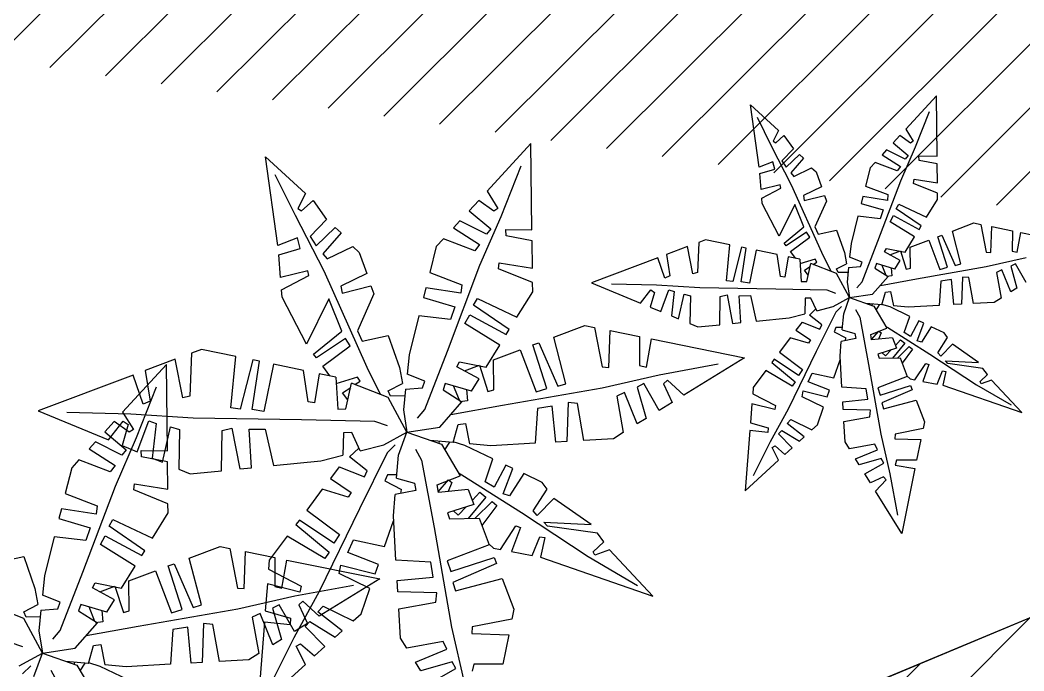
# Model space of a CAD drawing. Header units: millimetres. Extents: x 4686 to 9873, y 2010 to 4441.
# Drawn here: x 5636.8 to 5707.5, y 3791.4 to 3837.2 of the extents above; entities that cross this region are included whole.
import ezdxf

# ---------------------------------------------------------------- set-up
doc = ezdxf.new("R2010")
doc.units = ezdxf.units.MM
doc.layers.add('PALMA_pianta - trees palm', color=104, linetype='Continuous', lineweight=25)
doc.layers.add('SEZIONI_medie_small_section', color=2, linetype='Continuous', lineweight=25)
doc.layers.add('vetro', color=140, linetype='Continuous')

msp = doc.modelspace()

# ---------------------------------------------------------------- hatches: boundary and pattern name
at = {"layer": 'SEZIONI_medie_small_section'}
h = msp.add_hatch(dxfattribs=at)
h.set_pattern_fill('ANSI31', color=256)
h.paths.add_polyline_path([(5605.873, 3687.353), (6686.151, 4139.703), (6686.151, 4167.28), (6596.665, 4167.28), (5605.873, 3752.401)])
edge = h.paths.add_edge_path(flags=17)
edge.add_line((5967.263, 3838.679), (6038.907, 3868.679))
edge.add_line((6406.528, 3838.679), (5967.263, 3838.679))
edge.add_line((6038.907, 3868.679), (6436.528, 3868.679))
edge.add_line((5605.885, 3838.679), (5811.919, 3838.679))
edge.add_line((5811.919, 3838.679), (5883.242, 3868.545))
edge.add_line((5883.242, 3868.545), (5605.885, 3868.545))
edge.add_line((5605.885, 3868.545), (5605.885, 3838.679))
edge.add_line((6116.528, 3764.463), (6126.528, 3764.463))
edge.add_line((6116.528, 3838.679), (6116.528, 3764.463))
edge.add_line((6126.528, 3764.463), (6126.528, 3838.679))
h = msp.add_hatch(dxfattribs=at)
h.set_pattern_fill('ANSI31', color=256)
edge = h.paths.add_edge_path()
edge.add_line((5286.528, 3553.632), (5316.528, 3566.194))
edge.add_line((5286.528, 3553.632), (5286.528, 3088.679))
edge.add_line((5316.528, 3118.679), (5316.528, 3566.194))
edge.add_line((5686.528, 3118.679), (5316.528, 3118.679))
edge.add_line((5286.528, 3088.679), (5716.528, 3088.679))
edge.add_line((5716.528, 3088.679), (5716.528, 3208.679))
edge.add_line((5686.528, 3213.679), (5686.528, 3118.679))
edge.add_line((6116.528, 3213.679), (5686.528, 3213.679))
edge.add_line((5716.528, 3208.679), (6086.528, 3208.679))
edge.add_line((6116.528, 3118.679), (6116.528, 3213.679))
edge.add_line((6086.528, 3208.679), (6086.528, 3088.679))
edge.add_line((6436.528, 3088.679), (6116.528, 3088.679))
edge.add_line((6086.528, 3088.679), (6116.528, 3088.679))
edge.add_line((6116.528, 3118.679), (6406.528, 3118.679))
edge.add_line((6406.528, 3118.679), (6406.528, 3838.679))
edge.add_line((6436.528, 3868.679), (6436.528, 3088.679))

# ---------------------------------------------------------------- linework, layer by layer
at = {"layer": 'PALMA_pianta - trees palm'}
for p, q in [((5701.329, 3831.897), (5699.176, 3829.549)), ((5701.379, 3827.648), (5701.329, 3831.897)), ((5688.863, 3826.875), (5688.239, 3831.246)), ((5688.239, 3831.246), (5690.217, 3829.443)), ((5689.733, 3828.343), (5688.729, 3830.361)), ((5699.866, 3828.297), (5700.843, 3830.796)), ((5699.176, 3829.549), (5699.705, 3828.699)), ((5690.217, 3829.443), (5689.838, 3828.692)), ((5690.018, 3828.589), (5690.601, 3829.093)), ((5690.601, 3829.093), (5691.26, 3828.15)), ((5698.758, 3829.093), (5698.294, 3828.588)), ((5699.502, 3828.557), (5698.758, 3829.093)), ((5672.783, 3828.527), (5669.707, 3825.174)), ((5672.855, 3822.458), (5672.783, 3828.527)), ((5691.137, 3825.604), (5689.733, 3828.343)), ((5689.838, 3828.692), (5690.018, 3828.589)), ((5691.26, 3828.15), (5690.444, 3827.323)), ((5697.83, 3828.082), (5697.521, 3827.745)), ((5699.141, 3827.427), (5697.83, 3828.082)), ((5698.294, 3828.588), (5699.349, 3827.693)), ((5698.818, 3825.899), (5699.866, 3828.297)), ((5699.705, 3828.699), (5699.502, 3828.557)), ((5654.974, 3821.353), (5654.083, 3827.597)), ((5654.083, 3827.597), (5656.908, 3825.022)), ((5690.752, 3826.858), (5691.686, 3827.762)), ((5691.97, 3827.503), (5691.074, 3826.457)), ((5691.686, 3827.762), (5691.97, 3827.503)), ((5691.686, 3827.762), (5691.97, 3827.503)), ((5697.521, 3827.745), (5698.802, 3826.917)), ((5699.349, 3827.693), (5699.141, 3827.427)), ((5700.093, 3827.668), (5701.379, 3827.648)), ((5700.108, 3827.345), (5700.093, 3827.668)), ((5670.692, 3823.384), (5672.088, 3826.955)), ((5689.823, 3827.246), (5688.863, 3826.875)), ((5688.898, 3826.419), (5689.95, 3826.717)), ((5689.95, 3826.717), (5689.823, 3827.246)), ((5690.444, 3827.323), (5690.752, 3826.858)), ((5691.294, 3826.211), (5692.544, 3826.826)), ((5692.544, 3826.826), (5692.868, 3826.531)), ((5696.667, 3826.814), (5696.344, 3825.536)), ((5697.02, 3827.199), (5696.667, 3826.814)), ((5698.568, 3826.603), (5697.02, 3827.199)), ((5698.802, 3826.917), (5698.568, 3826.603)), ((5701.386, 3827.104), (5700.108, 3827.345)), ((5701.402, 3825.762), (5701.386, 3827.104)), ((5656.217, 3823.451), (5654.782, 3826.333)), ((5688.986, 3825.295), (5688.898, 3826.419)), ((5691.074, 3826.457), (5691.294, 3826.211)), ((5692.868, 3826.531), (5693.234, 3825.485)), ((5699.731, 3825.719), (5699.766, 3826.016)), ((5699.766, 3826.016), (5701.402, 3825.762)), ((5690.336, 3825.63), (5688.986, 3825.295)), ((5689.033, 3824.69), (5690.387, 3825.385)), ((5690.387, 3825.385), (5690.336, 3825.63)), ((5693.254, 3820.858), (5691.137, 3825.604)), ((5693.234, 3825.485), (5691.964, 3824.866)), ((5696.344, 3825.536), (5697.916, 3824.936)), ((5697.212, 3821.658), (5698.818, 3825.899)), ((5701.41, 3825.04), (5699.731, 3825.719)), ((5656.908, 3825.022), (5656.366, 3823.949)), ((5669.707, 3825.174), (5670.463, 3823.959)), ((5689.062, 3824.318), (5689.033, 3824.69)), ((5691.964, 3824.866), (5692.028, 3824.517)), ((5692.028, 3824.517), (5693.447, 3824.877)), ((5693.447, 3824.877), (5693.585, 3824.482)), ((5693.447, 3824.877), (5693.585, 3824.482)), ((5696.157, 3824.792), (5696.035, 3824.309)), ((5696.157, 3824.792), (5696.035, 3824.309)), ((5697.878, 3824.515), (5696.157, 3824.792)), ((5697.916, 3824.936), (5697.878, 3824.515)), ((5700.639, 3823.333), (5701.416, 3824.595)), ((5701.416, 3824.595), (5701.41, 3825.04)), ((5656.366, 3823.949), (5656.625, 3823.801)), ((5656.625, 3823.801), (5657.457, 3824.521)), ((5657.457, 3824.521), (5658.398, 3823.174)), ((5669.109, 3824.522), (5668.446, 3823.799)), ((5670.172, 3823.756), (5669.109, 3824.522)), ((5670.463, 3823.959), (5670.172, 3823.756)), ((5690.261, 3822.003), (5689.062, 3824.318)), ((5691.368, 3824.246), (5690.261, 3822.003)), ((5692.003, 3822.656), (5691.368, 3824.246)), ((5693.585, 3824.482), (5692.779, 3822.668)), ((5696.035, 3824.309), (5697.582, 3823.855)), ((5697.582, 3823.855), (5697.363, 3823.217)), ((5698.504, 3823.923), (5698.689, 3824.264)), ((5700.263, 3822.722), (5698.504, 3823.923)), ((5698.689, 3824.264), (5700.639, 3823.333)), ((5658.223, 3819.537), (5656.217, 3823.451)), ((5658.398, 3823.174), (5657.232, 3821.993)), ((5668.446, 3823.799), (5669.954, 3822.522)), ((5669.195, 3819.958), (5670.692, 3823.384)), ((5695.808, 3823.409), (5695.32, 3821.479)), ((5697.363, 3823.217), (5695.808, 3823.409)), ((5698.077, 3823.019), (5698.315, 3823.458)), ((5698.315, 3823.458), (5700.115, 3822.481)), ((5657.672, 3821.329), (5659.006, 3822.62)), ((5659.006, 3822.62), (5659.412, 3822.25)), ((5659.006, 3822.62), (5659.412, 3822.25)), ((5667.784, 3823.077), (5667.342, 3822.595)), ((5667.784, 3823.077), (5667.342, 3822.595)), ((5667.342, 3822.595), (5669.172, 3821.413)), ((5669.657, 3822.142), (5667.784, 3823.077)), ((5669.954, 3822.522), (5669.657, 3822.142)), ((5671.017, 3822.486), (5672.855, 3822.458)), ((5671.038, 3822.024), (5671.017, 3822.486)), ((5690.621, 3821.52), (5692.003, 3822.656)), ((5692.779, 3822.668), (5693.011, 3822.151)), ((5693.011, 3822.151), (5694.297, 3822.428)), ((5694.297, 3822.428), (5694.85, 3820.85)), ((5699.794, 3821.96), (5698.077, 3823.019)), ((5700.115, 3822.481), (5700.263, 3822.722)), ((5700.115, 3822.481), (5700.263, 3822.722)), ((5702.455, 3822.358), (5703.979, 3822.935)), ((5703.979, 3822.935), (5704.458, 3822.837)), ((5704.458, 3822.837), (5704.844, 3820.882)), ((5705.171, 3820.858), (5705.237, 3822.678)), ((5705.237, 3822.678), (5706.683, 3822.383)), ((5656.345, 3821.883), (5654.974, 3821.353)), ((5656.526, 3821.127), (5656.345, 3821.883)), ((5657.232, 3821.993), (5657.672, 3821.329)), ((5659.412, 3822.25), (5658.133, 3820.756)), ((5666.627, 3821.816), (5666.122, 3821.266)), ((5668.838, 3820.964), (5666.627, 3821.816)), ((5672.864, 3821.68), (5671.038, 3822.024)), ((5685.085, 3821.751), (5684.596, 3821.567)), ((5686.792, 3821.399), (5685.085, 3821.751)), ((5692.196, 3822.281), (5690.763, 3821.329)), ((5691.071, 3820.917), (5692.428, 3821.932)), ((5692.428, 3821.932), (5692.196, 3822.281)), ((5699.123, 3820.87), (5699.794, 3821.96)), ((5699.479, 3821.231), (5700.796, 3821.73)), ((5700.796, 3821.73), (5701.584, 3819.655)), ((5701.426, 3821.968), (5701.717, 3822.079)), ((5701.426, 3821.968), (5701.717, 3822.079)), ((5702.107, 3819.821), (5701.426, 3821.968)), ((5701.717, 3822.079), (5702.649, 3819.929)), ((5703.056, 3820.058), (5702.455, 3822.358)), ((5706.683, 3822.383), (5706.678, 3820.952)), ((5707.025, 3820.869), (5707.27, 3822.263)), ((5707.27, 3822.263), (5711.849, 3821.327)), ((5655.024, 3820.702), (5656.526, 3821.127)), ((5658.447, 3820.404), (5660.232, 3821.283)), ((5660.232, 3821.283), (5660.695, 3820.861)), ((5666.122, 3821.266), (5665.662, 3819.44)), ((5669.172, 3821.413), (5668.838, 3820.964)), ((5672.886, 3819.763), (5672.864, 3821.68)), ((5683.801, 3821.268), (5682.323, 3820.712)), ((5684.176, 3819.357), (5683.801, 3821.268)), ((5684.596, 3821.567), (5684.518, 3819.438)), ((5686.544, 3818.869), (5686.792, 3821.399)), ((5687.617, 3821.228), (5686.996, 3818.802)), ((5687.586, 3818.779), (5687.943, 3821.161)), ((5687.943, 3821.161), (5687.617, 3821.228)), ((5687.943, 3821.161), (5687.617, 3821.228)), ((5688.649, 3821.015), (5688.167, 3818.692)), ((5690.123, 3820.711), (5688.649, 3821.015)), ((5690.763, 3821.329), (5690.621, 3821.52)), ((5690.763, 3821.329), (5690.621, 3821.52)), ((5695.32, 3821.479), (5695.224, 3820.532)), ((5696.098, 3818.79), (5697.212, 3821.658)), ((5697.683, 3820.897), (5697.816, 3821.141)), ((5697.816, 3821.141), (5699.123, 3820.87)), ((5699.5, 3819.762), (5699.479, 3821.231)), ((5655.149, 3819.096), (5655.024, 3820.702)), ((5658.133, 3820.756), (5658.447, 3820.404)), ((5660.695, 3820.861), (5661.218, 3819.368)), ((5681.724, 3820.487), (5677.048, 3818.727)), ((5682.218, 3819.057), (5681.724, 3820.487)), ((5682.323, 3820.712), (5682.57, 3819.202)), ((5690.348, 3819.157), (5690.123, 3820.711)), ((5690.889, 3820.553), (5690.67, 3819.108)), ((5691.717, 3820.382), (5690.889, 3820.553)), ((5691.425, 3820.442), (5691.071, 3820.917)), ((5692.787, 3820.38), (5691.714, 3820.055)), ((5691.717, 3820.382), (5691.812, 3818.805)), ((5692.916, 3820.186), (5692.787, 3820.38)), ((5693.915, 3819.523), (5693.254, 3820.858)), ((5694.85, 3820.85), (5695.002, 3820.065)), ((5696.095, 3820.181), (5695.224, 3820.532)), ((5698.775, 3820.303), (5697.683, 3820.897)), ((5698.055, 3820.692), (5698.795, 3820.972)), ((5698.398, 3819.69), (5698.775, 3820.303)), ((5698.795, 3820.972), (5699.21, 3819.67)), ((5704.844, 3820.882), (5705.171, 3820.858)), ((5704.848, 3819.858), (5707.656, 3820.493)), ((5706.678, 3820.952), (5707.025, 3820.869)), ((5666.901, 3813.899), (5669.195, 3819.958)), ((5670.499, 3819.702), (5670.549, 3820.125)), ((5672.899, 3818.731), (5670.499, 3819.702)), ((5670.549, 3820.125), (5672.886, 3819.763)), ((5692.047, 3819.608), (5692.447, 3819.874)), ((5692.309, 3819.257), (5692.047, 3819.608)), ((5692.209, 3818.811), (5692.493, 3820.079)), ((5694.301, 3819.372), (5692.493, 3820.079)), ((5692.658, 3820.014), (5692.916, 3820.186)), ((5694.299, 3819.706), (5695.002, 3820.065)), ((5694.415, 3819.447), (5694.299, 3819.706)), ((5695.148, 3819.793), (5695.044, 3818.774)), ((5695.148, 3819.793), (5695.985, 3819.862)), ((5695.985, 3819.862), (5696.095, 3820.181)), ((5697.11, 3820.072), (5697, 3819.753)), ((5697, 3819.753), (5697.931, 3819.158)), ((5698.398, 3819.69), (5697.11, 3820.072)), ((5697.804, 3819.239), (5697.521, 3819.95)), ((5698.146, 3819.765), (5698.2, 3819.221)), ((5699.21, 3819.67), (5699.5, 3819.762)), ((5699.934, 3819.003), (5704.848, 3819.858)), ((5701.584, 3819.655), (5702.107, 3819.821)), ((5702.649, 3819.929), (5703.056, 3820.058)), ((5705.945, 3819.63), (5705.557, 3819.442)), ((5706.573, 3818.074), (5705.945, 3819.63)), ((5706.897, 3820.06), (5706.567, 3819.891)), ((5706.567, 3819.891), (5707.002, 3818.338)), ((5707.644, 3818.735), (5706.897, 3820.06)), ((5657.078, 3819.575), (5655.149, 3819.096)), ((5655.216, 3818.232), (5657.151, 3819.224)), ((5657.151, 3819.224), (5657.078, 3819.575)), ((5661.246, 3812.757), (5658.223, 3819.537)), ((5661.218, 3819.368), (5659.403, 3818.482)), ((5665.662, 3819.44), (5667.907, 3818.583)), ((5682.57, 3819.202), (5682.218, 3819.057)), ((5684.518, 3819.438), (5684.176, 3819.357)), ((5690.67, 3819.108), (5690.348, 3819.157)), ((5695.219, 3817.676), (5694.301, 3819.372)), ((5695.12, 3819.453), (5694.415, 3819.447)), ((5696.841, 3817.918), (5697.931, 3819.158)), ((5697.385, 3818.537), (5699.934, 3819.003)), ((5698.2, 3819.221), (5697.832, 3819.169)), ((5702.384, 3818.948), (5701.649, 3818.842)), ((5702.554, 3817.181), (5702.384, 3818.948)), ((5703.159, 3819.129), (5703.101, 3817.213)), ((5703.622, 3819.084), (5703.159, 3819.129)), ((5703.944, 3817.262), (5703.622, 3819.084)), ((5705.557, 3819.442), (5705.881, 3817.647)), ((5655.258, 3817.7), (5655.216, 3818.232)), ((5659.403, 3818.482), (5659.495, 3817.984)), ((5659.495, 3817.984), (5661.522, 3818.498)), ((5661.522, 3818.498), (5661.719, 3817.935)), ((5661.522, 3818.498), (5661.719, 3817.935)), ((5665.393, 3818.377), (5665.219, 3817.688)), ((5665.393, 3818.377), (5665.219, 3817.688)), ((5667.852, 3817.982), (5665.393, 3818.377)), ((5667.907, 3818.583), (5667.852, 3817.982)), ((5672.906, 3818.096), (5672.899, 3818.731)), ((5677.048, 3818.727), (5680.506, 3817.288)), ((5681.615, 3818.553), (5678.459, 3818.631)), ((5680.506, 3817.288), (5681.234, 3818.214)), ((5681.234, 3818.214), (5681.472, 3818.046)), ((5684.686, 3818.356), (5681.615, 3818.553)), ((5681.924, 3816.698), (5682.489, 3818.224)), ((5682.489, 3818.224), (5682.866, 3818.101)), ((5690.019, 3818.282), (5684.686, 3818.356)), ((5686.996, 3818.802), (5686.544, 3818.869)), ((5688.167, 3818.692), (5687.586, 3818.779)), ((5693.635, 3818.201), (5690.019, 3818.282)), ((5691.812, 3818.805), (5692.209, 3818.811)), ((5694.261, 3817.975), (5693.635, 3818.201)), ((5695.044, 3818.774), (5695.219, 3817.676)), ((5695.736, 3818.355), (5696.098, 3818.79)), ((5701.649, 3818.842), (5701.534, 3817.123)), ((5707.002, 3818.338), (5706.573, 3818.074)), ((5707.002, 3818.338), (5706.573, 3818.074)), ((5656.97, 3814.392), (5655.258, 3817.7)), ((5658.552, 3817.597), (5656.97, 3814.392)), ((5659.459, 3815.326), (5658.552, 3817.597)), ((5661.719, 3817.935), (5660.568, 3815.343)), ((5665.219, 3817.688), (5667.43, 3817.038)), ((5668.747, 3817.136), (5669.011, 3817.624)), ((5669.011, 3817.624), (5671.797, 3816.293)), ((5671.797, 3816.293), (5672.906, 3818.096)), ((5681.472, 3818.046), (5681.178, 3817.008)), ((5682.866, 3818.101), (5682.669, 3816.388)), ((5683.165, 3816.182), (5683.566, 3817.93)), ((5683.566, 3817.93), (5684.008, 3817.797)), ((5684.008, 3817.797), (5683.969, 3815.847)), ((5686.079, 3815.767), (5686.112, 3817.746)), ((5686.112, 3817.746), (5686.592, 3817.872)), ((5686.592, 3817.872), (5686.977, 3815.858)), ((5687.441, 3817.81), (5688.234, 3817.823)), ((5687.559, 3815.917), (5687.441, 3817.81)), ((5688.234, 3817.823), (5688.646, 3816.027)), ((5692.099, 3817.639), (5692.06, 3816.535)), ((5692.496, 3817.646), (5692.099, 3817.639)), ((5692.907, 3816.748), (5692.496, 3817.646)), ((5694.075, 3817.041), (5695.219, 3817.676)), ((5694.804, 3816.526), (5695.219, 3817.676)), ((5695.219, 3817.676), (5696.841, 3817.918)), ((5695.219, 3817.676), (5696.921, 3817.082)), ((5697.492, 3817.16), (5697.739, 3818.05)), ((5697.739, 3818.05), (5698.107, 3818.102)), ((5698.107, 3818.102), (5698.306, 3817.088)), ((5705.881, 3817.647), (5705.391, 3817.345)), ((5667.43, 3817.038), (5667.116, 3816.127)), ((5671.26, 3815.421), (5668.747, 3817.136)), ((5681.178, 3817.008), (5681.924, 3816.698)), ((5692.846, 3816.88), (5692.388, 3816.445)), ((5692.907, 3816.748), (5694.075, 3817.041)), ((5694.644, 3817.046), (5694.244, 3816.647)), ((5695.638, 3816.836), (5695.94, 3816.293)), ((5697.492, 3817.16), (5696.37, 3817.258)), ((5696.804, 3817.22), (5696.793, 3817.126)), ((5696.921, 3817.082), (5697.842, 3815.519)), ((5697.085, 3816.802), (5697.331, 3817.174)), ((5698.071, 3817.018), (5697.502, 3817.195)), ((5699.451, 3816.356), (5698.071, 3817.018)), ((5699.348, 3816.997), (5698.306, 3817.088)), ((5701.534, 3817.123), (5699.348, 3816.997)), ((5703.101, 3817.213), (5702.554, 3817.181)), ((5703.101, 3817.213), (5702.554, 3817.181)), ((5705.391, 3817.345), (5703.944, 3817.262)), ((5664.895, 3816.401), (5664.199, 3813.644)), ((5667.116, 3816.127), (5664.895, 3816.401)), ((5668.136, 3815.844), (5668.476, 3816.471)), ((5668.476, 3816.471), (5671.048, 3815.076)), ((5682.669, 3816.388), (5683.165, 3816.182)), ((5682.669, 3816.388), (5683.165, 3816.182)), ((5688.646, 3816.027), (5690.975, 3816.262)), ((5690.975, 3816.262), (5692.06, 3816.535)), ((5693.261, 3815.77), (5692.388, 3816.445)), ((5694.244, 3816.647), (5692.878, 3813.894)), ((5694.708, 3815.405), (5694.804, 3816.526)), ((5695.94, 3816.293), (5696.553, 3812.969)), ((5699.069, 3815.213), (5699.451, 3816.356)), ((5670.59, 3814.331), (5668.136, 3815.844)), ((5671.048, 3815.076), (5671.26, 3815.421)), ((5671.048, 3815.076), (5671.26, 3815.421)), ((5674.39, 3814.9), (5676.568, 3815.724)), ((5676.568, 3815.724), (5677.253, 3815.584)), ((5677.253, 3815.584), (5677.803, 3812.791)), ((5678.271, 3812.757), (5678.365, 3815.357)), ((5678.365, 3815.357), (5680.431, 3814.935)), ((5683.969, 3815.847), (5684.536, 3815.611)), ((5684.536, 3815.611), (5686.079, 3815.767)), ((5686.977, 3815.858), (5687.559, 3815.917)), ((5686.977, 3815.858), (5687.559, 3815.917)), ((5691.875, 3815.958), (5691.445, 3815.382)), ((5691.445, 3815.382), (5692.477, 3814.694)), ((5691.875, 3815.958), (5693.123, 3815.462)), ((5693.123, 3815.462), (5693.261, 3815.77)), ((5694.261, 3815.57), (5694.123, 3815.263)), ((5694.722, 3815.566), (5694.261, 3815.57)), ((5694.708, 3815.405), (5695.597, 3815.159)), ((5696.715, 3815.068), (5697.842, 3815.519)), ((5697.754, 3815.669), (5697.916, 3815.565)), ((5697.916, 3815.565), (5700.868, 3813.706)), ((5700.095, 3816.047), (5699.516, 3814.949)), ((5699.969, 3814.626), (5700.44, 3815.881)), ((5700.44, 3815.881), (5700.095, 3816.047)), ((5700.44, 3815.881), (5700.095, 3816.047)), ((5700.973, 3815.626), (5700.28, 3814.532)), ((5701.887, 3815.187), (5700.973, 3815.626)), ((5657.485, 3813.703), (5659.459, 3815.326)), ((5659.735, 3814.79), (5657.688, 3813.431)), ((5660.067, 3814.291), (5659.735, 3814.79)), ((5660.568, 3815.343), (5660.899, 3814.604)), ((5660.899, 3814.604), (5662.737, 3815)), ((5662.737, 3815), (5663.526, 3812.746)), ((5675.25, 3811.615), (5674.39, 3814.9)), ((5680.431, 3814.935), (5680.424, 3812.891)), ((5680.919, 3812.773), (5681.269, 3814.764)), ((5681.269, 3814.764), (5687.811, 3813.428)), ((5691.047, 3814.85), (5690.282, 3813.826)), ((5692.324, 3814.463), (5691.047, 3814.85)), ((5692.477, 3814.694), (5692.324, 3814.463)), ((5694.123, 3815.263), (5694.958, 3814.835)), ((5695.65, 3814.792), (5694.638, 3814.592)), ((5694.921, 3814.648), (5694.958, 3814.835)), ((5695.597, 3815.159), (5695.65, 3814.792)), ((5696.768, 3814.701), (5696.715, 3815.068)), ((5696.765, 3814.724), (5697.27, 3815.326)), ((5698.237, 3814.849), (5696.768, 3814.701)), ((5697.434, 3815.189), (5697.246, 3814.749)), ((5697.27, 3815.326), (5697.434, 3815.189)), ((5698.237, 3814.849), (5698.519, 3814.11)), ((5698.442, 3814.312), (5698.81, 3814.705)), ((5698.81, 3814.705), (5699.105, 3814.458)), ((5699.516, 3814.949), (5699.069, 3815.213)), ((5701.437, 3813.786), (5702.123, 3814.862)), ((5702.123, 3814.862), (5701.887, 3815.187)), ((5649.577, 3814.033), (5648.878, 3813.77)), ((5652.015, 3813.53), (5649.577, 3814.033)), ((5658.127, 3812.842), (5660.067, 3814.291)), ((5669.631, 3812.774), (5670.59, 3814.331)), ((5670.139, 3813.29), (5672.021, 3814.003)), ((5672.021, 3814.003), (5673.146, 3811.038)), ((5672.921, 3814.343), (5673.337, 3814.501)), ((5672.921, 3814.343), (5673.337, 3814.501)), ((5673.894, 3811.276), (5672.921, 3814.343)), ((5673.337, 3814.501), (5674.668, 3811.43)), ((5694.548, 3813.55), (5694.638, 3814.592)), ((5698.519, 3814.11), (5697.219, 3813.693)), ((5697.749, 3813.572), (5698.139, 3813.988)), ((5699.105, 3814.458), (5698.234, 3813.418)), ((5698.584, 3813.424), (5699.426, 3814.244)), ((5699.655, 3814.052), (5698.915, 3813.069)), ((5699.426, 3814.244), (5699.655, 3814.052)), ((5700.28, 3814.532), (5699.969, 3814.626)), ((5702.458, 3814.401), (5701.638, 3813.562)), ((5704.302, 3813.108), (5702.458, 3814.401)), ((5704.302, 3813.108), (5702.458, 3814.401)), ((5647.742, 3813.342), (5645.632, 3812.548)), ((5648.279, 3810.613), (5647.742, 3813.342)), ((5648.878, 3813.77), (5648.767, 3810.728)), ((5651.661, 3809.916), (5652.015, 3813.53)), ((5653.194, 3813.286), (5652.306, 3809.82)), ((5653.66, 3813.19), (5653.194, 3813.286)), ((5653.66, 3813.19), (5653.194, 3813.286)), ((5657.688, 3813.431), (5657.485, 3813.703)), ((5657.688, 3813.431), (5657.485, 3813.703)), ((5664.199, 3813.644), (5664.06, 3812.292)), ((5665.31, 3809.803), (5666.901, 3813.899)), ((5670.17, 3811.192), (5670.139, 3813.29)), ((5687.811, 3813.428), (5683.55, 3810.8)), ((5689.915, 3813.336), (5689.746, 3813.11)), ((5689.915, 3813.336), (5689.746, 3813.11)), ((5691.619, 3812.202), (5689.915, 3813.336)), ((5690.282, 3813.826), (5691.895, 3812.618)), ((5692.878, 3813.894), (5690.898, 3809.819)), ((5694.118, 3812.025), (5694.563, 3813.295)), ((5694.678, 3811.366), (5694.548, 3813.55)), ((5697.219, 3813.693), (5697.311, 3813.403)), ((5697.311, 3813.403), (5698.779, 3813.427)), ((5697.517, 3813.789), (5697.749, 3813.572)), ((5698.779, 3813.427), (5699.279, 3812.112)), ((5700.868, 3813.706), (5704.152, 3811.54)), ((5701.638, 3813.562), (5701.437, 3813.786)), ((5647.113, 3812.96), (5644.037, 3809.606)), ((5645.632, 3812.548), (5645.983, 3810.392)), ((5647.184, 3806.89), (5647.113, 3812.96)), ((5653.15, 3809.787), (5653.66, 3813.19)), ((5654.668, 3812.982), (5653.979, 3809.663)), ((5656.774, 3812.547), (5654.668, 3812.982)), ((5657.095, 3810.327), (5656.774, 3812.547)), ((5658.633, 3812.163), (5658.127, 3812.842)), ((5662.191, 3810.85), (5661.246, 3812.757)), ((5663.526, 3812.746), (5663.743, 3811.625)), ((5667.575, 3812.813), (5667.763, 3813.161)), ((5669.134, 3811.965), (5667.575, 3812.813)), ((5667.763, 3813.161), (5669.631, 3812.774)), ((5668.105, 3812.52), (5669.162, 3812.92)), ((5669.162, 3812.92), (5669.755, 3811.06)), ((5677.803, 3812.791), (5678.271, 3812.757)), ((5680.424, 3812.891), (5680.919, 3812.773)), ((5681.821, 3812.236), (5685.968, 3813.003)), ((5689.317, 3812.536), (5688.431, 3811.35)), ((5691.173, 3811.434), (5689.317, 3812.536)), ((5689.746, 3813.11), (5691.388, 3811.756)), ((5691.895, 3812.618), (5691.619, 3812.202)), ((5696.553, 3812.969), (5697.417, 3808.06)), ((5699.824, 3811.882), (5700.593, 3813.045)), ((5700.811, 3812.973), (5700.37, 3811.778)), ((5700.593, 3813.045), (5700.811, 3812.973)), ((5701.971, 3813.228), (5704.302, 3813.108)), ((5702.14, 3813.03), (5701.971, 3813.228)), ((5704.612, 3812.681), (5702.14, 3813.03)), ((5704.922, 3812.254), (5704.612, 3812.681)), ((5644.776, 3812.227), (5638.095, 3809.713)), ((5645.481, 3810.184), (5644.776, 3812.227)), ((5657.868, 3812.321), (5657.556, 3810.258)), ((5659.052, 3812.077), (5657.868, 3812.321)), ((5660.58, 3812.074), (5659.046, 3811.61)), ((5659.052, 3812.077), (5659.187, 3809.824)), ((5660.764, 3811.797), (5660.58, 3812.074)), ((5665.305, 3811.79), (5664.06, 3812.292)), ((5668.595, 3811.089), (5669.134, 3811.965)), ((5677.81, 3811.329), (5681.821, 3812.236)), ((5682.395, 3811.869), (5682.116, 3811.597)), ((5683.55, 3810.8), (5682.395, 3811.869)), ((5692.311, 3811.741), (5692.588, 3812.356)), ((5692.588, 3812.356), (5694.118, 3812.025)), ((5699.279, 3812.112), (5697.208, 3811.322)), ((5699.262, 3812.157), (5699.488, 3811.946)), ((5699.488, 3811.946), (5699.824, 3811.882)), ((5701.384, 3811.585), (5701.761, 3812.512)), ((5701.761, 3812.512), (5702.007, 3812.473)), ((5702.007, 3812.473), (5701.795, 3811.507)), ((5704.405, 3811.775), (5704.922, 3812.254)), ((5705.202, 3811.869), (5704.481, 3811.6)), ((5707.345, 3809.58), (5705.202, 3811.869)), ((5645.022, 3807.817), (5646.418, 3811.388)), ((5659.523, 3810.971), (5660.094, 3811.351)), ((5659.754, 3809.833), (5660.16, 3811.644)), ((5662.742, 3810.634), (5660.16, 3811.644)), ((5660.395, 3811.552), (5660.764, 3811.797)), ((5662.74, 3811.111), (5663.743, 3811.625)), ((5663.952, 3811.236), (5663.803, 3809.781)), ((5663.952, 3811.236), (5665.148, 3811.334)), ((5665.148, 3811.334), (5665.305, 3811.79)), ((5666.755, 3811.634), (5666.598, 3811.178)), ((5666.598, 3811.178), (5667.927, 3810.329)), ((5668.595, 3811.089), (5666.755, 3811.634)), ((5667.747, 3810.445), (5667.343, 3811.46)), ((5668.235, 3811.196), (5668.312, 3810.419)), ((5669.755, 3811.06), (5670.17, 3811.192)), ((5670.789, 3810.107), (5677.81, 3811.329)), ((5673.146, 3811.038), (5673.894, 3811.276)), ((5674.668, 3811.43), (5675.25, 3811.615)), ((5680.737, 3811.617), (5680.265, 3811.376)), ((5680.265, 3811.376), (5680.886, 3809.158)), ((5681.804, 3809.724), (5680.737, 3811.617)), ((5682.116, 3811.597), (5682.722, 3810.29)), ((5688.431, 3811.35), (5688.396, 3810.907)), ((5691.388, 3811.756), (5691.173, 3811.434)), ((5693.81, 3811.15), (5692.311, 3811.741)), ((5693.646, 3810.681), (5693.81, 3811.15)), ((5693.646, 3810.681), (5693.81, 3811.15)), ((5696.396, 3811.254), (5694.678, 3811.366)), ((5696.503, 3810.52), (5696.396, 3811.254)), ((5697.208, 3811.322), (5697.375, 3810.799)), ((5697.375, 3810.799), (5699.519, 3811.484)), ((5699.629, 3811.193), (5697.483, 3810.258)), ((5699.519, 3811.484), (5699.629, 3811.193)), ((5699.519, 3811.484), (5699.629, 3811.193)), ((5700.37, 3811.778), (5701.384, 3811.585)), ((5701.795, 3811.507), (5707.345, 3809.58)), ((5704.152, 3811.54), (5706.59, 3810.116)), ((5704.481, 3811.6), (5704.405, 3811.775)), ((5648.767, 3810.728), (5648.279, 3810.613)), ((5659.897, 3810.47), (5659.523, 3810.971)), ((5662.905, 3810.742), (5662.74, 3811.111)), ((5664.054, 3808.211), (5662.742, 3810.634)), ((5663.913, 3810.75), (5662.905, 3810.742)), ((5668.312, 3810.419), (5667.787, 3810.344)), ((5679.377, 3811.002), (5678.822, 3810.735)), ((5678.822, 3810.735), (5679.285, 3808.17)), ((5680.275, 3808.78), (5679.377, 3811.002)), ((5688.396, 3810.907), (5690.006, 3810.08)), ((5691.882, 3810.696), (5691.958, 3811.111)), ((5693.392, 3809.957), (5691.882, 3810.696)), ((5691.958, 3811.111), (5693.646, 3810.681)), ((5694.739, 3810.347), (5696.503, 3810.52)), ((5697.613, 3809.851), (5699.91, 3810.456)), ((5699.91, 3810.456), (5700.489, 3808.935)), ((5638.095, 3809.713), (5643.036, 3807.657)), ((5645.983, 3810.392), (5645.481, 3810.184)), ((5652.306, 3809.82), (5651.661, 3809.916)), ((5653.979, 3809.663), (5653.15, 3809.787)), ((5657.556, 3810.258), (5657.095, 3810.327)), ((5659.187, 3809.824), (5659.754, 3809.833)), ((5663.803, 3809.781), (5664.054, 3808.211)), ((5664.793, 3809.182), (5665.31, 3809.803)), ((5666.371, 3808.558), (5667.927, 3810.329)), ((5667.148, 3809.442), (5670.789, 3810.107)), ((5673.24, 3809.878), (5673.076, 3807.421)), ((5674.29, 3810.028), (5673.24, 3809.878)), ((5674.533, 3807.505), (5674.29, 3810.028)), ((5675.397, 3810.288), (5675.313, 3807.55)), ((5676.057, 3810.223), (5675.397, 3810.288)), ((5676.517, 3807.619), (5676.057, 3810.223)), ((5682.722, 3810.29), (5681.804, 3809.724)), ((5688.34, 3810.188), (5688.234, 3808.851)), ((5689.945, 3809.788), (5688.34, 3810.188)), ((5690.898, 3809.819), (5689.639, 3807.528)), ((5690.006, 3810.08), (5689.945, 3809.788)), ((5692.956, 3808.715), (5693.392, 3809.957)), ((5694.771, 3809.802), (5694.739, 3810.347)), ((5694.771, 3809.802), (5694.739, 3810.347)), ((5696.686, 3809.747), (5694.771, 3809.802)), ((5696.641, 3809.285), (5696.686, 3809.747)), ((5697.483, 3810.258), (5697.613, 3809.851)), ((5644.619, 3809.464), (5640.112, 3809.575)), ((5644.037, 3809.606), (5644.793, 3808.392)), ((5649.006, 3809.183), (5644.619, 3809.464)), ((5645.06, 3806.815), (5645.868, 3808.994)), ((5645.868, 3808.994), (5646.407, 3808.819)), ((5656.625, 3809.077), (5649.006, 3809.183)), ((5661.791, 3808.961), (5656.625, 3809.077)), ((5680.886, 3809.158), (5680.275, 3808.78)), ((5680.886, 3809.158), (5680.275, 3808.78)), ((5690.822, 3808.804), (5691.084, 3809.096)), ((5691.084, 3809.096), (5692.569, 3808.363)), ((5694.821, 3808.96), (5696.641, 3809.285)), ((5643.439, 3808.955), (5642.776, 3808.232)), ((5643.036, 3807.657), (5644.075, 3808.98)), ((5644.502, 3808.189), (5643.439, 3808.955)), ((5644.416, 3808.74), (5643.996, 3807.258)), ((5644.075, 3808.98), (5644.416, 3808.74)), ((5644.793, 3808.392), (5644.502, 3808.189)), ((5646.407, 3808.819), (5646.125, 3806.372)), ((5646.834, 3806.077), (5647.407, 3808.574)), ((5647.407, 3808.574), (5648.038, 3808.385)), ((5648.038, 3808.385), (5647.982, 3805.599)), ((5650.997, 3805.485), (5651.043, 3808.311)), ((5651.043, 3808.311), (5651.73, 3808.491)), ((5651.73, 3808.491), (5652.279, 3805.615)), ((5652.942, 3808.403), (5654.076, 3808.422)), ((5653.111, 3805.699), (5652.942, 3808.403)), ((5654.076, 3808.422), (5654.663, 3805.856)), ((5662.685, 3808.639), (5661.791, 3808.961)), ((5664.054, 3808.211), (5666.371, 3808.558)), ((5667.301, 3807.474), (5667.654, 3808.745)), ((5667.654, 3808.745), (5668.179, 3808.82)), ((5668.179, 3808.82), (5668.463, 3807.372)), ((5688.192, 3808.309), (5687.859, 3804.078)), ((5689.47, 3808.173), (5688.192, 3808.309)), ((5688.234, 3808.851), (5689.485, 3808.496)), ((5689.485, 3808.496), (5689.47, 3808.173)), ((5690.208, 3808.081), (5690.438, 3808.327)), ((5690.438, 3808.327), (5691.684, 3807.558)), ((5692.023, 3807.866), (5690.822, 3808.804)), ((5692.569, 3808.363), (5692.956, 3808.715)), ((5694.907, 3807.514), (5694.821, 3808.96)), ((5700.392, 3808.456), (5698.44, 3808.067)), ((5700.489, 3808.935), (5700.392, 3808.456)), ((5642.776, 3808.232), (5644.284, 3806.955)), ((5643.525, 3804.391), (5645.022, 3807.817)), ((5659.597, 3808.159), (5659.541, 3806.582)), ((5660.164, 3808.168), (5659.597, 3808.159)), ((5660.751, 3806.886), (5660.164, 3808.168)), ((5662.42, 3807.305), (5664.054, 3808.211)), ((5663.461, 3806.569), (5664.054, 3808.211)), ((5664.054, 3808.211), (5666.485, 3807.362)), ((5667.301, 3807.474), (5665.698, 3807.615)), ((5678.586, 3807.739), (5676.517, 3807.619)), ((5679.285, 3808.17), (5678.586, 3807.739)), ((5691.177, 3807.097), (5690.208, 3808.081)), ((5691.684, 3807.558), (5692.023, 3807.866)), ((5691.684, 3807.558), (5692.023, 3807.866)), ((5697.417, 3808.06), (5698.056, 3805.257)), ((5698.44, 3808.067), (5698.416, 3807.74)), ((5698.416, 3807.74), (5700.235, 3807.678)), ((5700.235, 3807.678), (5699.942, 3806.232)), ((5642.113, 3807.51), (5641.672, 3807.028)), ((5642.113, 3807.51), (5641.672, 3807.028)), ((5641.672, 3807.028), (5643.502, 3805.846)), ((5643.987, 3806.575), (5642.113, 3807.51)), ((5644.284, 3806.955), (5643.987, 3806.575)), ((5643.996, 3807.258), (5645.06, 3806.815)), ((5645.347, 3806.919), (5647.184, 3806.89)), ((5645.367, 3806.457), (5645.347, 3806.919)), ((5660.664, 3807.075), (5660.01, 3806.453)), ((5660.751, 3806.886), (5662.42, 3807.305)), ((5663.232, 3807.312), (5662.661, 3806.741)), ((5664.652, 3807.012), (5665.084, 3806.235)), ((5666.319, 3807.56), (5666.303, 3807.426)), ((5666.485, 3807.362), (5667.801, 3805.13)), ((5666.72, 3806.963), (5667.071, 3807.494)), ((5668.128, 3807.272), (5667.315, 3807.525)), ((5670.1, 3806.325), (5668.128, 3807.272)), ((5669.953, 3807.241), (5668.463, 3807.372)), ((5673.076, 3807.421), (5669.953, 3807.241)), ((5675.313, 3807.55), (5674.533, 3807.505)), ((5675.313, 3807.55), (5674.533, 3807.505)), ((5689.639, 3807.528), (5688.442, 3805.129)), ((5689.763, 3807.113), (5689.978, 3807.236)), ((5690.213, 3806.219), (5689.763, 3807.113)), ((5689.978, 3807.236), (5690.67, 3806.635)), ((5690.67, 3806.635), (5691.177, 3807.097)), ((5695.209, 3807.025), (5694.907, 3807.514)), ((5697.002, 3807.352), (5695.209, 3807.025)), ((5695.638, 3806.334), (5697.19, 3806.964)), ((5697.19, 3806.964), (5697.002, 3807.352)), ((5640.957, 3806.249), (5640.452, 3805.699)), ((5643.168, 3805.397), (5640.957, 3806.249)), ((5647.194, 3806.113), (5645.367, 3806.457)), ((5646.125, 3806.372), (5646.834, 3806.077)), ((5646.125, 3806.372), (5646.834, 3806.077)), ((5654.663, 3805.856), (5657.99, 3806.192)), ((5657.99, 3806.192), (5659.541, 3806.582)), ((5661.256, 3805.489), (5660.01, 3806.453)), ((5662.661, 3806.741), (5660.71, 3802.809)), ((5663.324, 3804.967), (5663.461, 3806.569)), ((5665.084, 3806.235), (5665.96, 3801.487)), ((5669.553, 3804.692), (5670.1, 3806.325)), ((5687.859, 3804.078), (5690.213, 3806.219)), ((5695.902, 3805.906), (5695.638, 3806.334)), ((5695.902, 3805.906), (5695.638, 3806.334)), ((5697.453, 3806.344), (5695.902, 3805.906)), ((5697.622, 3806.014), (5697.453, 3806.344)), ((5698.513, 3806.234), (5698.431, 3805.888)), ((5699.942, 3806.232), (5698.513, 3806.234)), ((5640.452, 3805.699), (5639.991, 3803.873)), ((5643.502, 3805.846), (5643.168, 3805.397)), ((5647.216, 3804.196), (5647.194, 3806.113)), ((5647.982, 3805.599), (5648.793, 3805.262)), ((5648.793, 3805.262), (5650.997, 3805.485)), ((5652.279, 3805.615), (5653.111, 3805.699)), ((5652.279, 3805.615), (5653.111, 3805.699)), ((5659.277, 3805.757), (5658.662, 3804.935)), ((5659.277, 3805.757), (5661.059, 3805.049)), ((5661.059, 3805.049), (5661.256, 3805.489)), ((5671.02, 3805.884), (5670.192, 3804.316)), ((5670.839, 3803.854), (5671.513, 3805.647)), ((5671.513, 3805.647), (5671.02, 3805.884)), ((5671.513, 3805.647), (5671.02, 3805.884)), ((5696.299, 3805.265), (5697.622, 3806.014)), ((5698.431, 3805.888), (5699.823, 3805.646)), ((5699.823, 3805.646), (5698.897, 3801.07)), ((5658.662, 3804.935), (5660.137, 3803.951)), ((5662.685, 3805.203), (5662.488, 3804.764)), ((5662.488, 3804.764), (5663.681, 3804.152)), ((5663.343, 3805.198), (5662.685, 3805.203)), ((5663.324, 3804.967), (5664.594, 3804.616)), ((5666.191, 3804.486), (5667.801, 3805.13)), ((5666.263, 3803.994), (5666.985, 3804.854)), ((5666.985, 3804.854), (5667.218, 3804.658)), ((5667.675, 3805.345), (5667.907, 3805.196)), ((5667.907, 3805.196), (5672.124, 3802.539)), ((5672.273, 3805.282), (5671.284, 3803.72)), ((5673.579, 3804.656), (5672.273, 3805.282)), ((5696.696, 3804.624), (5696.299, 3805.265)), ((5697.61, 3805.05), (5696.696, 3804.624)), ((5697.054, 3804.046), (5697.8, 3804.855)), ((5697.8, 3804.855), (5697.61, 3805.05)), ((5698.056, 3805.257), (5698.598, 3802.358)), ((5641.231, 3798.332), (5643.525, 3804.391)), ((5644.829, 3804.134), (5644.879, 3804.558)), ((5647.229, 3803.164), (5644.829, 3804.134)), ((5644.879, 3804.558), (5647.216, 3804.196)), ((5658.094, 3804.175), (5657, 3802.712)), ((5659.918, 3803.621), (5658.094, 3804.175)), ((5664.67, 3804.092), (5663.224, 3803.805)), ((5663.629, 3803.885), (5663.681, 3804.152)), ((5664.594, 3804.616), (5664.67, 3804.092)), ((5666.267, 3803.962), (5666.191, 3804.486)), ((5668.366, 3804.173), (5666.267, 3803.962)), ((5667.218, 3804.658), (5666.949, 3804.031)), ((5668.366, 3804.173), (5668.768, 3803.117)), ((5670.192, 3804.316), (5669.553, 3804.692)), ((5672.936, 3802.655), (5673.917, 3804.191)), ((5673.917, 3804.191), (5673.579, 3804.656)), ((5639.991, 3803.873), (5642.237, 3803.016)), ((5660.137, 3803.951), (5659.918, 3803.621)), ((5663.095, 3802.317), (5663.224, 3803.805)), ((5669.605, 3803.615), (5668.361, 3802.129)), ((5668.658, 3803.405), (5669.184, 3803.967)), ((5669.184, 3803.967), (5669.605, 3803.615)), ((5671.284, 3803.72), (5670.839, 3803.854)), ((5674.395, 3803.533), (5673.224, 3802.334)), ((5677.029, 3801.686), (5674.395, 3803.533)), ((5677.029, 3801.686), (5674.395, 3803.533)), ((5698.897, 3801.07), (5697.054, 3804.046)), ((5639.723, 3802.81), (5639.549, 3802.121)), ((5639.723, 3802.81), (5639.549, 3802.121)), ((5642.182, 3802.415), (5639.723, 3802.81)), ((5642.237, 3803.016), (5642.182, 3802.415)), ((5647.236, 3802.529), (5647.229, 3803.164)), ((5657, 3802.712), (5659.305, 3800.985)), ((5660.71, 3802.809), (5657.881, 3796.987)), ((5668.768, 3803.117), (5666.911, 3802.522)), ((5667.337, 3802.658), (5667.668, 3802.348)), ((5667.668, 3802.348), (5668.225, 3802.943)), ((5668.86, 3802.137), (5670.064, 3803.309)), ((5670.392, 3803.035), (5669.334, 3801.631)), ((5670.064, 3803.309), (5670.392, 3803.035)), ((5673.224, 3802.334), (5672.936, 3802.655)), ((5639.549, 3802.121), (5641.76, 3801.471)), ((5643.077, 3801.569), (5643.341, 3802.056)), ((5643.341, 3802.056), (5646.127, 3800.726)), ((5646.127, 3800.726), (5647.236, 3802.529)), ((5656.477, 3802.012), (5656.235, 3801.688)), ((5656.477, 3802.012), (5656.235, 3801.688)), ((5658.911, 3800.392), (5656.477, 3802.012)), ((5662.48, 3800.139), (5663.117, 3801.953)), ((5663.281, 3799.197), (5663.095, 3802.317)), ((5666.911, 3802.522), (5667.043, 3802.107)), ((5667.043, 3802.107), (5669.139, 3802.142)), ((5669.139, 3802.142), (5669.854, 3800.264)), ((5672.124, 3802.539), (5676.816, 3799.446)), ((5641.76, 3801.471), (5641.446, 3800.56)), ((5645.59, 3799.854), (5643.077, 3801.569)), ((5656.235, 3801.688), (5658.582, 3799.755)), ((5665.96, 3801.487), (5667.193, 3794.475)), ((5670.632, 3799.935), (5671.73, 3801.595)), ((5672.043, 3801.493), (5671.412, 3799.786)), ((5671.73, 3801.595), (5672.043, 3801.493)), ((5673.699, 3801.857), (5677.029, 3801.686)), ((5673.94, 3801.575), (5673.699, 3801.857)), ((5677.473, 3801.076), (5673.94, 3801.575)), ((5639.225, 3800.834), (5638.529, 3798.077)), ((5641.446, 3800.56), (5639.225, 3800.834)), ((5642.466, 3800.277), (5642.806, 3800.904)), ((5642.806, 3800.904), (5645.378, 3799.509)), ((5655.623, 3800.868), (5654.357, 3799.175)), ((5658.274, 3799.294), (5655.623, 3800.868)), ((5659.305, 3800.985), (5658.911, 3800.392)), ((5659.9, 3799.733), (5660.295, 3800.612)), ((5660.295, 3800.612), (5662.48, 3800.139)), ((5672.861, 3799.51), (5673.399, 3800.834)), ((5673.399, 3800.834), (5673.751, 3800.779)), ((5673.751, 3800.779), (5673.448, 3799.398)), ((5677.916, 3800.466), (5677.473, 3801.076)), ((5644.92, 3798.764), (5642.466, 3800.277)), ((5645.378, 3799.509), (5645.59, 3799.854)), ((5645.378, 3799.509), (5645.59, 3799.854)), ((5648.72, 3799.333), (5650.898, 3800.157)), ((5650.898, 3800.157), (5651.582, 3800.017)), ((5651.582, 3800.017), (5652.133, 3797.224)), ((5669.854, 3800.264), (5666.895, 3799.134)), ((5669.83, 3800.328), (5670.152, 3800.026)), ((5670.152, 3800.026), (5670.632, 3799.935)), ((5677.176, 3799.781), (5677.916, 3800.466)), ((5678.316, 3799.916), (5677.285, 3799.531)), ((5681.377, 3796.646), (5678.316, 3799.916)), ((5635.229, 3799.037), (5637.067, 3799.433)), ((5637.067, 3799.433), (5637.856, 3797.179)), ((5649.58, 3796.047), (5648.72, 3799.333)), ((5652.601, 3797.19), (5652.695, 3799.79)), ((5652.695, 3799.79), (5654.761, 3799.368)), ((5654.357, 3799.175), (5654.307, 3798.542)), ((5654.761, 3799.368), (5654.754, 3797.324)), ((5655.249, 3797.206), (5655.599, 3799.197)), ((5655.599, 3799.197), (5662.141, 3797.861)), ((5658.582, 3799.755), (5658.274, 3799.294)), ((5662.041, 3798.888), (5659.9, 3799.733)), ((5665.736, 3799.038), (5663.281, 3799.197)), ((5666.895, 3799.134), (5667.133, 3798.387)), ((5667.133, 3798.387), (5670.196, 3799.365)), ((5670.196, 3799.365), (5670.354, 3798.95)), ((5670.196, 3799.365), (5670.354, 3798.95)), ((5671.412, 3799.786), (5672.861, 3799.51)), ((5673.448, 3799.398), (5681.377, 3796.646)), ((5676.816, 3799.446), (5680.298, 3797.411)), ((5677.285, 3799.531), (5677.176, 3799.781)), ((5643.961, 3797.207), (5644.92, 3798.764)), ((5644.469, 3797.723), (5646.351, 3798.436)), ((5646.351, 3798.436), (5647.476, 3795.471)), ((5647.251, 3798.776), (5647.666, 3798.934)), ((5647.251, 3798.776), (5647.666, 3798.934)), ((5648.224, 3795.709), (5647.251, 3798.776)), ((5647.666, 3798.934), (5648.998, 3795.863)), ((5654.307, 3798.542), (5656.607, 3797.36)), ((5659.286, 3798.24), (5659.396, 3798.833)), ((5659.396, 3798.833), (5661.806, 3798.218)), ((5661.806, 3798.218), (5662.041, 3798.888)), ((5661.806, 3798.218), (5662.041, 3798.888)), ((5665.888, 3797.989), (5665.736, 3799.038)), ((5670.354, 3798.95), (5667.289, 3797.614)), ((5638.529, 3798.077), (5638.39, 3796.725)), ((5639.64, 3794.236), (5641.231, 3798.332)), ((5644.5, 3795.625), (5644.469, 3797.723)), ((5662.141, 3797.861), (5657.88, 3795.233)), ((5661.443, 3797.185), (5659.286, 3798.24)), ((5663.367, 3797.742), (5665.888, 3797.989)), ((5663.414, 3796.962), (5663.367, 3797.742)), ((5663.414, 3796.962), (5663.367, 3797.742)), ((5667.474, 3797.033), (5670.755, 3797.898)), ((5670.755, 3797.898), (5671.582, 3795.724)), ((5637.856, 3797.179), (5638.073, 3796.058)), ((5641.904, 3797.245), (5642.093, 3797.594)), ((5643.464, 3796.398), (5641.904, 3797.245)), ((5642.093, 3797.594), (5643.961, 3797.207)), ((5642.435, 3796.953), (5643.492, 3797.353)), ((5643.492, 3797.353), (5644.085, 3795.493)), ((5652.133, 3797.224), (5652.601, 3797.19)), ((5654.226, 3797.514), (5654.076, 3795.605)), ((5656.519, 3796.943), (5654.226, 3797.514)), ((5654.754, 3797.324), (5655.249, 3797.206)), ((5657.881, 3796.987), (5656.083, 3793.714)), ((5656.151, 3796.669), (5660.298, 3797.436)), ((5656.607, 3797.36), (5656.519, 3796.943)), ((5660.82, 3795.409), (5661.443, 3797.185)), ((5667.289, 3797.614), (5667.474, 3797.033)), ((5639.635, 3796.223), (5638.39, 3796.725)), ((5642.925, 3795.522), (5643.464, 3796.398)), ((5652.14, 3795.762), (5656.151, 3796.669)), ((5656.725, 3796.302), (5656.446, 3796.03)), ((5657.88, 3795.233), (5656.725, 3796.302)), ((5666.149, 3796.884), (5663.414, 3796.962)), ((5666.086, 3796.224), (5666.149, 3796.884)), ((5637.072, 3795.067), (5634.49, 3796.077)), ((5637.07, 3795.544), (5638.073, 3796.058)), ((5638.282, 3795.669), (5638.133, 3794.214)), ((5638.282, 3795.669), (5639.478, 3795.767)), ((5639.478, 3795.767), (5639.635, 3796.223)), ((5641.085, 3796.067), (5640.928, 3795.611)), ((5640.928, 3795.611), (5642.257, 3794.762)), ((5642.925, 3795.522), (5641.085, 3796.067)), ((5642.077, 3794.877), (5641.673, 3795.893)), ((5642.565, 3795.629), (5642.642, 3794.852)), ((5644.085, 3795.493), (5644.5, 3795.625)), ((5645.119, 3794.54), (5652.14, 3795.762)), ((5647.476, 3795.471), (5648.224, 3795.709)), ((5648.998, 3795.863), (5649.58, 3796.047)), ((5654.076, 3795.605), (5655.862, 3795.098)), ((5655.067, 3796.05), (5654.595, 3795.809)), ((5654.595, 3795.809), (5655.216, 3793.59)), ((5656.134, 3794.157), (5655.067, 3796.05)), ((5656.446, 3796.03), (5657.052, 3794.723)), ((5657.773, 3795.537), (5658.146, 3795.955)), ((5658.146, 3795.955), (5660.269, 3794.908)), ((5663.485, 3795.76), (5666.086, 3796.224)), ((5663.608, 3793.694), (5663.485, 3795.76)), ((5671.582, 3795.724), (5671.444, 3795.04)), ((5637.235, 3795.175), (5637.07, 3795.544)), ((5638.384, 3792.644), (5637.072, 3795.067)), ((5638.243, 3795.183), (5637.235, 3795.175)), ((5653.707, 3795.435), (5653.152, 3795.167)), ((5653.152, 3795.167), (5653.615, 3792.603)), ((5654.605, 3793.213), (5653.707, 3795.435)), ((5655.862, 3795.098), (5655.84, 3794.636)), ((5659.487, 3794.197), (5657.773, 3795.537)), ((5660.269, 3794.908), (5660.82, 3795.409)), ((5671.444, 3795.04), (5668.655, 3794.485)), ((5638.133, 3794.214), (5638.384, 3792.644)), ((5639.123, 3793.615), (5639.64, 3794.236)), ((5640.701, 3792.99), (5642.257, 3794.762)), ((5641.478, 3793.874), (5645.119, 3794.54)), ((5642.642, 3794.852), (5642.117, 3794.777)), ((5647.57, 3794.311), (5647.406, 3791.854)), ((5648.62, 3794.461), (5647.57, 3794.311)), ((5648.863, 3791.938), (5648.62, 3794.461)), ((5649.727, 3794.721), (5649.643, 3791.983)), ((5650.387, 3794.656), (5649.727, 3794.721)), ((5650.847, 3792.052), (5650.387, 3794.656)), ((5654.015, 3794.83), (5653.54, 3788.785)), ((5655.84, 3794.636), (5654.015, 3794.83)), ((5657.052, 3794.723), (5656.134, 3794.157)), ((5656.895, 3794.505), (5657.224, 3794.856)), ((5658.28, 3793.098), (5656.895, 3794.505)), ((5657.224, 3794.856), (5659.004, 3793.757)), ((5659.004, 3793.757), (5659.487, 3794.197)), ((5659.004, 3793.757), (5659.487, 3794.197)), ((5667.193, 3794.475), (5668.107, 3790.47)), ((5668.655, 3794.485), (5668.621, 3794.017)), ((5656.083, 3793.714), (5654.373, 3790.287)), ((5655.216, 3793.59), (5654.605, 3793.213)), ((5655.216, 3793.59), (5654.605, 3793.213)), ((5664.04, 3792.996), (5663.608, 3793.694)), ((5666.602, 3793.463), (5664.04, 3792.996)), ((5666.87, 3792.909), (5666.602, 3793.463)), ((5668.621, 3794.017), (5671.219, 3793.928)), ((5671.219, 3793.928), (5670.801, 3791.863)), ((5637.015, 3793.071), (5636.121, 3793.394)), ((5638.384, 3792.644), (5640.701, 3792.99)), ((5641.631, 3791.907), (5641.984, 3793.178)), ((5641.984, 3793.178), (5642.509, 3793.253)), ((5642.509, 3793.253), (5642.793, 3791.805)), ((5656.259, 3793.121), (5656.567, 3793.297)), ((5656.902, 3791.845), (5656.259, 3793.121)), ((5656.567, 3793.297), (5657.556, 3792.439)), ((5657.556, 3792.439), (5658.28, 3793.098)), ((5664.652, 3792.008), (5666.87, 3792.909)), ((5636.75, 3791.738), (5638.384, 3792.644)), ((5637.791, 3791.002), (5638.384, 3792.644)), ((5638.384, 3792.644), (5640.815, 3791.795)), ((5641.631, 3791.907), (5640.027, 3792.048)), ((5652.916, 3792.172), (5650.847, 3792.052)), ((5653.615, 3792.603), (5652.916, 3792.172)), ((5637.562, 3791.745), (5636.991, 3791.174)), ((5638.982, 3791.445), (5639.413, 3790.668)), ((5640.649, 3791.993), (5640.632, 3791.859)), ((5640.815, 3791.795), (5642.131, 3789.563)), ((5641.05, 3791.396), (5641.401, 3791.927)), ((5642.458, 3791.705), (5641.645, 3791.958)), ((5644.43, 3790.758), (5642.458, 3791.705)), ((5644.283, 3791.674), (5642.793, 3791.805)), ((5647.406, 3791.854), (5644.283, 3791.674)), ((5649.643, 3791.983), (5648.863, 3791.938)), ((5649.643, 3791.983), (5648.863, 3791.938)), ((5653.54, 3788.785), (5656.902, 3791.845)), ((5665.03, 3791.398), (5664.652, 3792.008)), ((5665.03, 3791.398), (5664.652, 3792.008)), ((5667.245, 3792.023), (5665.03, 3791.398)), ((5665.597, 3790.482), (5667.487, 3791.551)), ((5667.487, 3791.551), (5667.245, 3792.023)), ((5668.759, 3791.866), (5668.642, 3791.372)), ((5670.801, 3791.863), (5668.759, 3791.866))]:
    msp.add_line(p, q, dxfattribs=at)
at = {"layer": 'SEZIONI_medie_small_section', "color": 3}
msp.add_line((6596.665, 4167.28), (5605.873, 3752.401), dxfattribs=at)
at = {"layer": 'vetro'}
msp.add_line((5811.919, 3838.679), (5605.873, 3752.401), dxfattribs=at)

doc.saveas('drawing.dxf')
